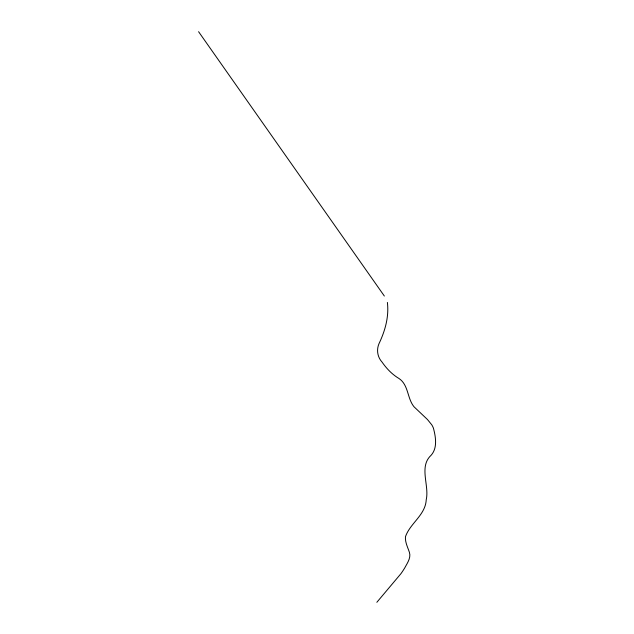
<?xml version="1.0" encoding="UTF-8"?>
<svg xmlns="http://www.w3.org/2000/svg" width="634" height="634" viewBox="0 0 634 634"><rect width="100%" height="100%" fill="white"/><g stroke="black" fill="none" stroke-linecap="round" stroke-linejoin="round"><path stroke-width="0.95" d="M376.842 602.3L400.95 573.659A88.554 75.668 -25.4 0 0 404.754 567.89C407.226 563.182 411.228 557.865 409.39 552.269C407.71 547.221 404.991 542.205 405.459 536.736C410.055 523.272 425.517 515.014 426.222 499.774C429.511 485.414 418.662 466.727 431.096 455.275C437.682 448 435.701 436.739 433.402 428.093A27.278 23.307 -25.4 0 0 431.722 424.756L427.451 419.51L414.018 406.774A33.483 28.609 -25.4 0 1 411.688 403.224C407.361 395.069 407.377 384.061 398.992 378.506C392.153 374.432 386.589 368.631 382.072 362.117C377.476 357.108 376.319 349.92 378.981 343.707C385.1 330.853 389.125 316.834 387.382 302.434M384.347 296.038L198.585 31.7"/></g></svg>
